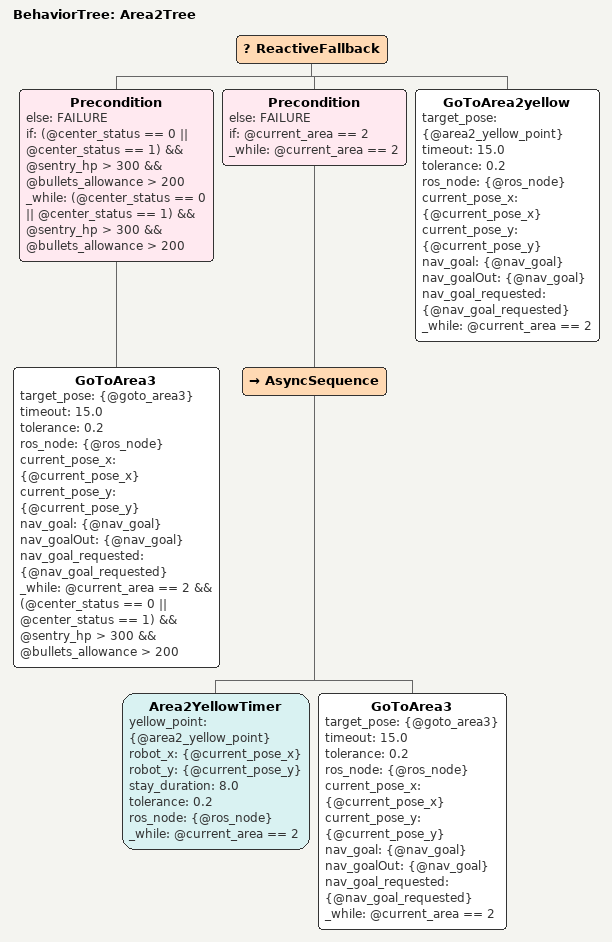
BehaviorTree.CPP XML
<?xml version="1.0" encoding="UTF-8"?>
<root BTCPP_format="4">
  <BehaviorTree ID="Area2Tree">
    <ReactiveFallback>
      <Precondition else="FAILURE"
                    if="(@center_status == 0 || @center_status == 1) &amp;&amp; @sentry_hp &gt; 300 &amp;&amp; @bullets_allowance &gt; 200"
                    _while="(@center_status == 0 || @center_status == 1) &amp;&amp; @sentry_hp &gt; 300 &amp;&amp; @bullets_allowance &gt; 200">
        <GoToArea3 target_pose="{@goto_area3}"
                   timeout="15.0"
                   tolerance="0.2"
                   ros_node="{@ros_node}"
                   current_pose_x="{@current_pose_x}"
                   current_pose_y="{@current_pose_y}"
                   nav_goal="{@nav_goal}"
                   nav_goalOut="{@nav_goal}"
                   nav_goal_requested="{@nav_goal_requested}"
                   _while="@current_area == 2 &amp;&amp; (@center_status == 0 || @center_status == 1) &amp;&amp; @sentry_hp &gt; 300 &amp;&amp; @bullets_allowance &gt; 200"/>
      </Precondition>
      <Precondition else="FAILURE"
                    if="@current_area == 2"
                    _while="@current_area == 2">
        <AsyncSequence>
          <Area2YellowTimer yellow_point="{@area2_yellow_point}"
                            robot_x="{@current_pose_x}"
                            robot_y="{@current_pose_y}"
                            stay_duration="8.0"
                            tolerance="0.2"
                            ros_node="{@ros_node}"
                            _while="@current_area == 2"/>
          <GoToArea3 target_pose="{@goto_area3}"
                     timeout="15.0"
                     tolerance="0.2"
                     ros_node="{@ros_node}"
                     current_pose_x="{@current_pose_x}"
                     current_pose_y="{@current_pose_y}"
                   nav_goal="{@nav_goal}"
                   nav_goalOut="{@nav_goal}"
                   nav_goal_requested="{@nav_goal_requested}"
                   _while="@current_area == 2"/>
        </AsyncSequence>
      </Precondition>
      <GoToArea2yellow target_pose="{@area2_yellow_point}"
                       timeout="15.0"
                       tolerance="0.2"
                       ros_node="{@ros_node}"
                       current_pose_x="{@current_pose_x}"
                       current_pose_y="{@current_pose_y}"
                       nav_goal="{@nav_goal}"
                       nav_goalOut="{@nav_goal}"
                       nav_goal_requested="{@nav_goal_requested}"
                       _while="@current_area == 2"/>
    </ReactiveFallback>
  </BehaviorTree>

</root>
